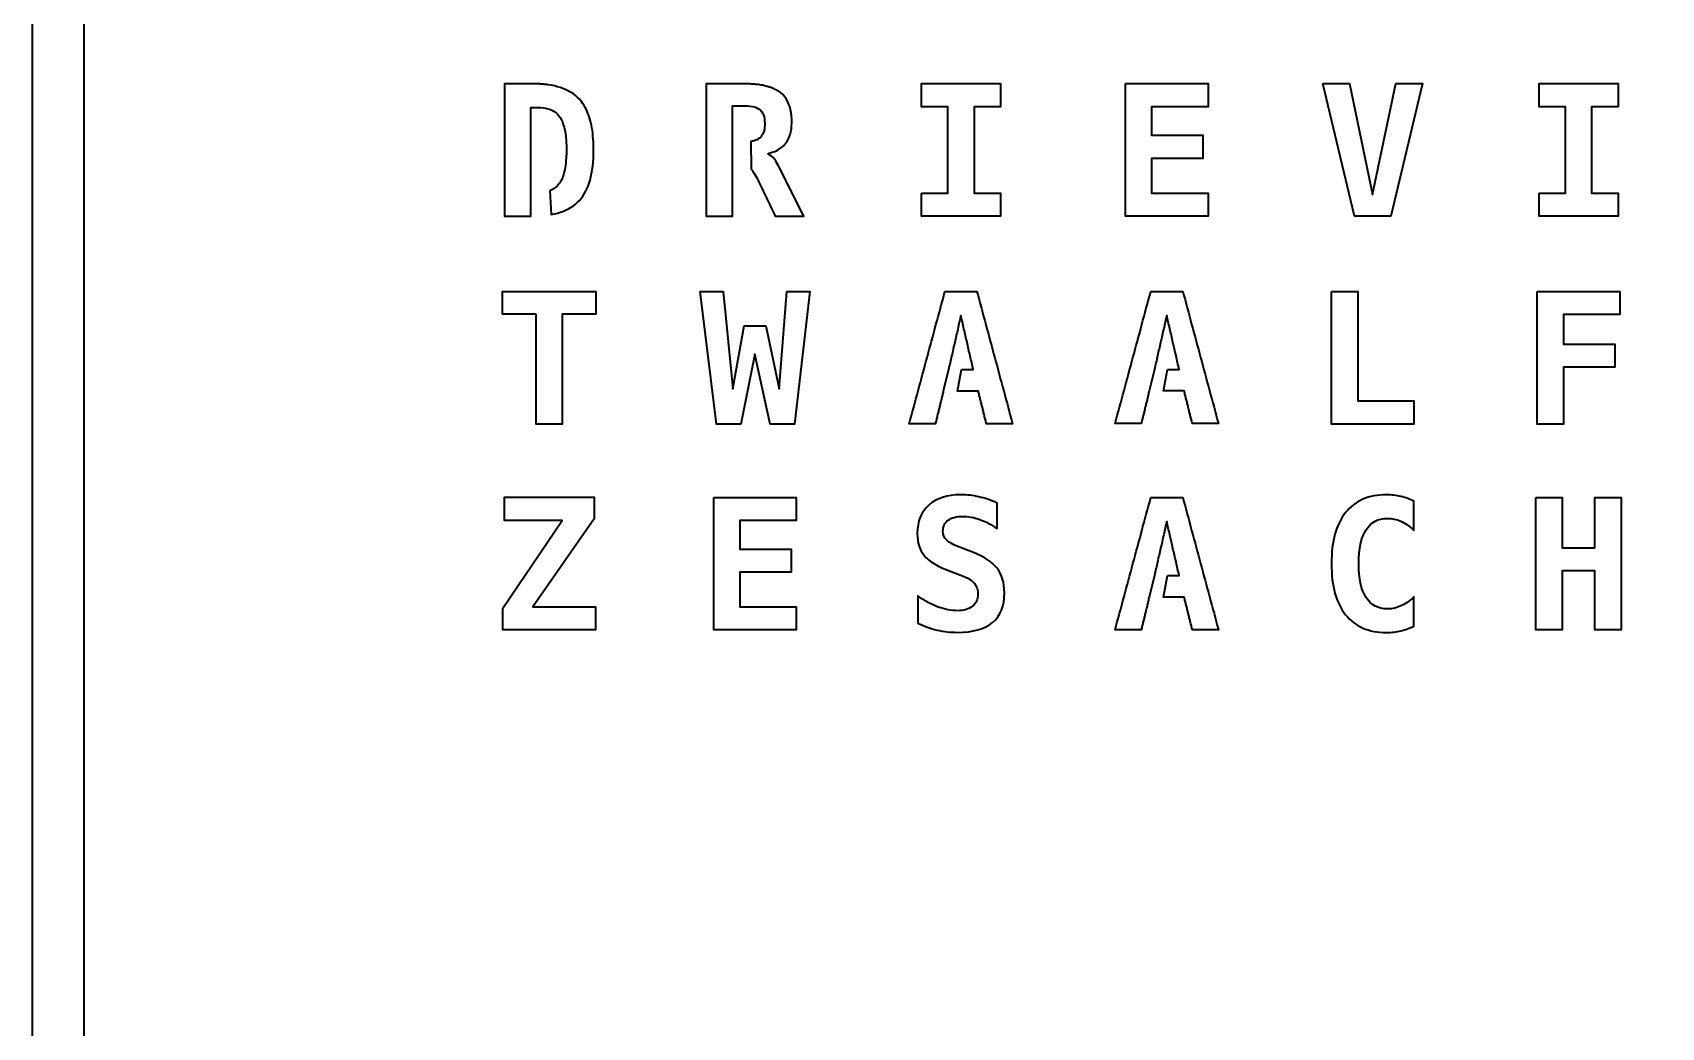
# Model space of a CAD drawing. Header units: inches. Extents: x 0 to 900, y -600 to 85.
# Drawn here: x 0 to 158, y -295 to -198.5 of the extents above; entities that cross this region are included whole.
import ezdxf

# ---------------------------------------------------------------- set-up
doc = ezdxf.new("R2010")
doc.units = ezdxf.units.IN
doc.header["$MEASUREMENT"] = 0
doc.layers.add('01_SNIJLIJNEN', color=7, linetype='Continuous')
doc.layers.add('04_WERKBLAD', color=7, linetype='Continuous')

msp = doc.modelspace()

# ---------------------------------------------------------------- linework, layer by layer
at = {"layer": '01_SNIJLIJNEN', "color": 7, "lineweight": 35, "true_color": 0xffffff}
msp.add_lwpolyline([(895, -595), (5, -595), (5, -5), (895, -5), (895, -595)], dxfattribs=at)
at = {"layer": '01_SNIJLIJNEN', "color": 5, "lineweight": 35, "true_color": 0x0000ff}
for points in [[(895, -595), (5, -595), (5, -5), (895, -5), (895, -595)], [(86.22, -214.1), (88.78, -214.1), (88.78, -205.72), (86.22, -205.72), (86.22, -203.48), (93.88, -203.48), (93.88, -205.72), (91.32, -205.72), (91.32, -214.1), (93.88, -214.1), (93.88, -216.34), (86.22, -216.34), (86.22, -214.1)], [(106.01, -203.48), (114.02, -203.48), (114.02, -205.72), (108.55, -205.72), (108.55, -208.49), (113.51, -208.49), (113.51, -210.73), (108.55, -210.73), (108.55, -214.1), (114.02, -214.1), (114.02, -216.34), (106.01, -216.34), (106.01, -203.48)], [(125.17, -203.48), (127.73, -203.48), (129.98, -214.22), (132.25, -203.48), (134.81, -203.48), (131.75, -216.34), (128.23, -216.34), (125.17, -203.48)], [(146.13, -214.1), (148.69, -214.1), (148.69, -205.72), (146.13, -205.72), (146.13, -203.48), (153.79, -203.48), (153.79, -205.72), (151.23, -205.72), (151.23, -214.1), (153.79, -214.1), (153.79, -216.34), (146.13, -216.34), (146.13, -214.1)], [(48.84, -225.85), (45.57, -225.85), (45.57, -223.63), (54.64, -223.63), (54.64, -225.85), (51.38, -225.85), (51.38, -236.49), (48.84, -236.49), (48.84, -225.85)], [(64.77, -223.63), (66.99, -223.63), (67.91, -233.07), (69.02, -226.96), (71.13, -226.96), (72.42, -233.07), (73.15, -223.63), (75.39, -223.63), (73.91, -236.49), (71.54, -236.49), (70.07, -229.73), (68.7, -236.49), (66.35, -236.49), (64.77, -223.63)], [(90.12, -231.21), (90.2, -231.21), (90.27, -231.21), (90.35, -231.21), (90.42, -231.21), (90.5, -231.21), (90.57, -231.21), (90.65, -231.21), (90.72, -231.21), (90.8, -231.21), (90.87, -231.21), (90.95, -231.21), (91.02, -231.21), (91.1, -231.21), (91.17, -231.21), (91.25, -231.21), (91.21, -231.05), (91.17, -230.88), (91.13, -230.72), (91.1, -230.56), (91.06, -230.39), (91.02, -230.23), (90.98, -230.06), (90.95, -229.9), (90.91, -229.74), (90.87, -229.57), (90.83, -229.41), (90.8, -229.24), (90.76, -229.08), (90.72, -228.92), (90.68, -228.75), (90.64, -228.59), (90.61, -228.42), (90.57, -228.26), (90.53, -228.1), (90.49, -227.93), (90.46, -227.77), (90.42, -227.6), (90.38, -227.44), (90.34, -227.28), (90.31, -227.11), (90.27, -226.95), (90.23, -226.78), (90.19, -226.62), (90.16, -226.46), (90.12, -226.29), (90.08, -226.13), (90.04, -225.96), (90.01, -226.13), (89.97, -226.29), (89.93, -226.46), (89.89, -226.62), (89.86, -226.78), (89.82, -226.95), (89.78, -227.11), (89.74, -227.28), (89.71, -227.44), (89.67, -227.6), (89.63, -227.77), (89.6, -227.93), (89.56, -228.1), (89.52, -228.26), (89.48, -228.42), (89.45, -228.59), (89.41, -228.75), (89.37, -228.92), (89.33, -229.08), (89.3, -229.24), (89.26, -229.41), (89.22, -229.57), (89.19, -229.74), (89.15, -229.9), (89.11, -230.06), (89.07, -230.23), (89.04, -230.39), (89, -230.56), (88.96, -230.72), (88.92, -230.88), (88.89, -231.05), (88.85, -231.21), (88.34, -233.3), (88.32, -233.4), (88.29, -233.5), (88.27, -233.6), (88.25, -233.7), (88.22, -233.8), (88.2, -233.89), (88.17, -233.99), (88.15, -234.09), (88.12, -234.19), (88.1, -234.29), (88.08, -234.39), (88.05, -234.49), (88.03, -234.59), (88, -234.69), (87.98, -234.79), (87.96, -234.89), (87.93, -234.98), (87.91, -235.08), (87.88, -235.18), (87.86, -235.28), (87.83, -235.38), (87.81, -235.48), (87.79, -235.58), (87.76, -235.68), (87.74, -235.78), (87.71, -235.88), (87.69, -235.98), (87.67, -236.07), (87.64, -236.17), (87.62, -236.27), (87.59, -236.37), (87.57, -236.47), (87.49, -236.47), (87.41, -236.47), (87.33, -236.47), (87.25, -236.47), (87.17, -236.47), (87.09, -236.47), (87.01, -236.47), (86.94, -236.47), (86.86, -236.47), (86.78, -236.47), (86.7, -236.47), (86.62, -236.47), (86.54, -236.47), (86.46, -236.47), (86.38, -236.47), (86.3, -236.47), (86.22, -236.47), (86.14, -236.47), (86.06, -236.47), (85.99, -236.47), (85.91, -236.47), (85.83, -236.47), (85.75, -236.47), (85.67, -236.47), (85.59, -236.47), (85.51, -236.47), (85.43, -236.47), (85.35, -236.47), (85.27, -236.47), (85.19, -236.47), (85.11, -236.47), (85.03, -236.47), (85.14, -236.07), (85.25, -235.67), (85.36, -235.27), (85.47, -234.87), (85.58, -234.47), (85.68, -234.07), (85.79, -233.66), (85.9, -233.26), (86.01, -232.86), (86.12, -232.46), (86.22, -232.06), (86.33, -231.66), (86.44, -231.26), (86.55, -230.86), (86.66, -230.46), (86.77, -230.06), (86.87, -229.66), (86.98, -229.26), (87.09, -228.85), (87.2, -228.45), (87.31, -228.05), (87.41, -227.65), (87.52, -227.25), (87.63, -226.85), (87.74, -226.45), (87.85, -226.05), (87.96, -225.65), (88.06, -225.25), (88.17, -224.85), (88.28, -224.45), (88.39, -224.04), (88.5, -223.64), (88.59, -223.64), (88.69, -223.64), (88.79, -223.64), (88.88, -223.64), (88.98, -223.64), (89.08, -223.64), (89.18, -223.64), (89.27, -223.64), (89.37, -223.64), (89.47, -223.64), (89.56, -223.64), (89.66, -223.64), (89.76, -223.64), (89.85, -223.64), (89.95, -223.64), (90.05, -223.64), (90.14, -223.64), (90.24, -223.64), (90.34, -223.64), (90.44, -223.64), (90.53, -223.64), (90.63, -223.64), (90.73, -223.64), (90.82, -223.64), (90.92, -223.64), (91.02, -223.64), (91.11, -223.64), (91.21, -223.64), (91.31, -223.64), (91.4, -223.64), (91.5, -223.64), (91.6, -223.64), (91.71, -224.04), (91.81, -224.45), (91.92, -224.85), (92.03, -225.25), (92.14, -225.65), (92.25, -226.05), (92.36, -226.45), (92.46, -226.85), (92.57, -227.25), (92.68, -227.65), (92.79, -228.05), (92.9, -228.45), (93, -228.85), (93.11, -229.26), (93.22, -229.66), (93.33, -230.06), (93.44, -230.46), (93.55, -230.86), (93.65, -231.26), (93.76, -231.66), (93.87, -232.06), (93.98, -232.46), (94.09, -232.86), (94.2, -233.26), (94.3, -233.66), (94.41, -234.07), (94.52, -234.47), (94.63, -234.87), (94.74, -235.27), (94.84, -235.67), (94.95, -236.07), (95.06, -236.47), (94.98, -236.47), (94.9, -236.47), (94.82, -236.47), (94.74, -236.47), (94.66, -236.47), (94.59, -236.47), (94.51, -236.47), (94.43, -236.47), (94.35, -236.47), (94.27, -236.47), (94.19, -236.47), (94.11, -236.47), (94.03, -236.47), (93.95, -236.47), (93.87, -236.47), (93.79, -236.47), (93.71, -236.47), (93.63, -236.47), (93.56, -236.47), (93.48, -236.47), (93.4, -236.47), (93.32, -236.47), (93.24, -236.47), (93.16, -236.47), (93.08, -236.47), (93, -236.47), (92.92, -236.47), (92.84, -236.47), (92.76, -236.47), (92.68, -236.47), (92.61, -236.47), (92.53, -236.47), (92.5, -236.37), (92.48, -236.27), (92.45, -236.17), (92.43, -236.07), (92.4, -235.98), (92.38, -235.88), (92.35, -235.78), (92.33, -235.68), (92.3, -235.58), (92.28, -235.48), (92.25, -235.38), (92.23, -235.28), (92.21, -235.18), (92.18, -235.08), (92.16, -234.98), (92.13, -234.89), (92.11, -234.79), (92.08, -234.69), (92.06, -234.59), (92.03, -234.49), (92.01, -234.39), (91.98, -234.29), (91.96, -234.19), (91.93, -234.09), (91.91, -233.99), (91.88, -233.89), (91.86, -233.8), (91.83, -233.7), (91.81, -233.6), (91.79, -233.5), (91.76, -233.4), (91.74, -233.3), (91.63, -233.3), (91.52, -233.3), (91.42, -233.3), (91.31, -233.3), (91.21, -233.3), (91.1, -233.3), (90.99, -233.3), (90.89, -233.3), (90.78, -233.3), (90.68, -233.3), (90.57, -233.3), (90.46, -233.3), (90.36, -233.3), (90.25, -233.3), (90.15, -233.3), (90.04, -233.3), (89.93, -233.3), (89.83, -233.3), (89.72, -233.3), (90.12, -231.21)], [(110.09, -231.2), (110.17, -231.2), (110.24, -231.2), (110.32, -231.2), (110.39, -231.2), (110.47, -231.2), (110.54, -231.2), (110.62, -231.2), (110.69, -231.2), (110.77, -231.2), (110.84, -231.2), (110.92, -231.2), (110.99, -231.2), (111.07, -231.2), (111.14, -231.2), (111.22, -231.2), (111.18, -231.03), (111.14, -230.87), (111.1, -230.7), (111.07, -230.54), (111.03, -230.38), (110.99, -230.21), (110.95, -230.05), (110.92, -229.88), (110.88, -229.72), (110.84, -229.56), (110.8, -229.39), (110.77, -229.23), (110.73, -229.06), (110.69, -228.9), (110.65, -228.74), (110.62, -228.57), (110.58, -228.41), (110.54, -228.24), (110.5, -228.08), (110.46, -227.92), (110.43, -227.75), (110.39, -227.59), (110.35, -227.42), (110.31, -227.26), (110.28, -227.1), (110.24, -226.93), (110.2, -226.77), (110.16, -226.6), (110.13, -226.44), (110.09, -226.28), (110.05, -226.11), (110.01, -225.95), (109.98, -226.11), (109.94, -226.28), (109.9, -226.44), (109.86, -226.6), (109.83, -226.77), (109.79, -226.93), (109.75, -227.1), (109.72, -227.26), (109.68, -227.42), (109.64, -227.59), (109.6, -227.75), (109.57, -227.92), (109.53, -228.08), (109.49, -228.24), (109.45, -228.41), (109.42, -228.57), (109.38, -228.74), (109.34, -228.9), (109.3, -229.06), (109.27, -229.23), (109.23, -229.39), (109.19, -229.56), (109.16, -229.72), (109.12, -229.88), (109.08, -230.05), (109.04, -230.21), (109.01, -230.38), (108.97, -230.54), (108.93, -230.7), (108.89, -230.87), (108.86, -231.03), (108.82, -231.2), (108.31, -233.28), (108.29, -233.38), (108.26, -233.48), (108.24, -233.58), (108.22, -233.68), (108.19, -233.78), (108.17, -233.88), (108.14, -233.98), (108.12, -234.08), (108.1, -234.18), (108.07, -234.28), (108.05, -234.37), (108.02, -234.47), (108, -234.57), (107.97, -234.67), (107.95, -234.77), (107.93, -234.87), (107.9, -234.97), (107.88, -235.07), (107.85, -235.17), (107.83, -235.27), (107.81, -235.36), (107.78, -235.46), (107.76, -235.56), (107.73, -235.66), (107.71, -235.76), (107.68, -235.86), (107.66, -235.96), (107.64, -236.06), (107.61, -236.16), (107.59, -236.26), (107.56, -236.36), (107.54, -236.45), (107.46, -236.45), (107.38, -236.45), (107.3, -236.45), (107.22, -236.45), (107.14, -236.45), (107.06, -236.45), (106.99, -236.45), (106.91, -236.45), (106.83, -236.45), (106.75, -236.45), (106.67, -236.45), (106.59, -236.45), (106.51, -236.45), (106.43, -236.45), (106.35, -236.45), (106.27, -236.45), (106.19, -236.45), (106.11, -236.45), (106.03, -236.45), (105.96, -236.45), (105.88, -236.45), (105.8, -236.45), (105.72, -236.45), (105.64, -236.45), (105.56, -236.45), (105.48, -236.45), (105.4, -236.45), (105.32, -236.45), (105.24, -236.45), (105.16, -236.45), (105.08, -236.45), (105.01, -236.45), (105.11, -236.05), (105.22, -235.65), (105.33, -235.25), (105.44, -234.85), (105.55, -234.45), (105.65, -234.05), (105.76, -233.65), (105.87, -233.25), (105.98, -232.85), (106.09, -232.45), (106.2, -232.05), (106.3, -231.64), (106.41, -231.24), (106.52, -230.84), (106.63, -230.44), (106.74, -230.04), (106.84, -229.64), (106.95, -229.24), (107.06, -228.84), (107.17, -228.44), (107.28, -228.04), (107.39, -227.64), (107.49, -227.24), (107.6, -226.83), (107.71, -226.43), (107.82, -226.03), (107.93, -225.63), (108.03, -225.23), (108.14, -224.83), (108.25, -224.43), (108.36, -224.03), (108.47, -223.63), (108.56, -223.63), (108.66, -223.63), (108.76, -223.63), (108.86, -223.63), (108.95, -223.63), (109.05, -223.63), (109.15, -223.63), (109.24, -223.63), (109.34, -223.63), (109.44, -223.63), (109.53, -223.63), (109.63, -223.63), (109.73, -223.63), (109.82, -223.63), (109.92, -223.63), (110.02, -223.63), (110.12, -223.63), (110.21, -223.63), (110.31, -223.63), (110.41, -223.63), (110.5, -223.63), (110.6, -223.63), (110.7, -223.63), (110.79, -223.63), (110.89, -223.63), (110.99, -223.63), (111.08, -223.63), (111.18, -223.63), (111.28, -223.63), (111.38, -223.63), (111.47, -223.63), (111.57, -223.63), (111.68, -224.03), (111.79, -224.43), (111.89, -224.83), (112, -225.23), (112.11, -225.63), (112.22, -226.03), (112.33, -226.43), (112.43, -226.83), (112.54, -227.24), (112.65, -227.64), (112.76, -228.04), (112.87, -228.44), (112.98, -228.84), (113.08, -229.24), (113.19, -229.64), (113.3, -230.04), (113.41, -230.44), (113.52, -230.84), (113.62, -231.24), (113.73, -231.64), (113.84, -232.05), (113.95, -232.45), (114.06, -232.85), (114.17, -233.25), (114.27, -233.65), (114.38, -234.05), (114.49, -234.45), (114.6, -234.85), (114.71, -235.25), (114.81, -235.65), (114.92, -236.05), (115.03, -236.45), (114.95, -236.45), (114.87, -236.45), (114.79, -236.45), (114.71, -236.45), (114.64, -236.45), (114.56, -236.45), (114.48, -236.45), (114.4, -236.45), (114.32, -236.45), (114.24, -236.45), (114.16, -236.45), (114.08, -236.45), (114, -236.45), (113.92, -236.45), (113.84, -236.45), (113.76, -236.45), (113.68, -236.45), (113.61, -236.45), (113.53, -236.45), (113.45, -236.45), (113.37, -236.45), (113.29, -236.45), (113.21, -236.45), (113.13, -236.45), (113.05, -236.45), (112.97, -236.45), (112.89, -236.45), (112.81, -236.45), (112.73, -236.45), (112.66, -236.45), (112.58, -236.45), (112.5, -236.45), (112.47, -236.36), (112.45, -236.26), (112.42, -236.16), (112.4, -236.06), (112.37, -235.96), (112.35, -235.86), (112.32, -235.76), (112.3, -235.66), (112.27, -235.56), (112.25, -235.46), (112.23, -235.36), (112.2, -235.27), (112.18, -235.17), (112.15, -235.07), (112.13, -234.97), (112.1, -234.87), (112.08, -234.77), (112.05, -234.67), (112.03, -234.57), (112, -234.47), (111.98, -234.37), (111.95, -234.28), (111.93, -234.18), (111.9, -234.08), (111.88, -233.98), (111.85, -233.88), (111.83, -233.78), (111.81, -233.68), (111.78, -233.58), (111.76, -233.48), (111.73, -233.38), (111.71, -233.28), (111.6, -233.28), (111.49, -233.28), (111.39, -233.28), (111.28, -233.28), (111.18, -233.28), (111.07, -233.28), (110.96, -233.28), (110.86, -233.28), (110.75, -233.28), (110.65, -233.28), (110.54, -233.28), (110.43, -233.28), (110.33, -233.28), (110.22, -233.28), (110.12, -233.28), (110.01, -233.28), (109.9, -233.28), (109.8, -233.28), (109.69, -233.28), (110.09, -231.2)], [(126, -223.63), (128.54, -223.63), (128.54, -234.25), (133.98, -234.25), (133.98, -236.49), (126, -236.49), (126, -223.63)], [(145.95, -223.63), (153.96, -223.63), (153.96, -225.87), (148.5, -225.87), (148.5, -228.73), (153.47, -228.73), (153.47, -230.97), (148.5, -230.97), (148.5, -236.49), (145.95, -236.49), (145.95, -223.63)], [(45.6, -254.35), (51.38, -245.83), (45.79, -245.83), (45.79, -243.59), (54.49, -243.59), (54.49, -245.69), (48.53, -254.21), (54.61, -254.21), (54.61, -256.45), (45.6, -256.45), (45.6, -254.35)], [(66.07, -243.6), (74.08, -243.6), (74.08, -245.84), (68.61, -245.84), (68.61, -248.61), (73.57, -248.61), (73.57, -250.85), (68.61, -250.85), (68.61, -254.22), (74.08, -254.22), (74.08, -256.46), (66.07, -256.46), (66.07, -243.6)], [(110.09, -251.18), (110.17, -251.18), (110.24, -251.18), (110.32, -251.18), (110.39, -251.18), (110.47, -251.18), (110.54, -251.18), (110.62, -251.18), (110.69, -251.18), (110.77, -251.18), (110.84, -251.18), (110.92, -251.18), (110.99, -251.18), (111.07, -251.18), (111.14, -251.18), (111.22, -251.18), (111.18, -251.02), (111.14, -250.86), (111.1, -250.69), (111.07, -250.53), (111.03, -250.36), (110.99, -250.2), (110.95, -250.04), (110.92, -249.87), (110.88, -249.71), (110.84, -249.54), (110.8, -249.38), (110.77, -249.21), (110.73, -249.05), (110.69, -248.89), (110.65, -248.72), (110.62, -248.56), (110.58, -248.39), (110.54, -248.23), (110.5, -248.07), (110.46, -247.9), (110.43, -247.74), (110.39, -247.57), (110.35, -247.41), (110.31, -247.25), (110.28, -247.08), (110.24, -246.92), (110.2, -246.75), (110.16, -246.59), (110.13, -246.43), (110.09, -246.26), (110.05, -246.1), (110.01, -245.93), (109.98, -246.1), (109.94, -246.26), (109.9, -246.43), (109.86, -246.59), (109.83, -246.75), (109.79, -246.92), (109.75, -247.08), (109.72, -247.25), (109.68, -247.41), (109.64, -247.57), (109.6, -247.74), (109.57, -247.9), (109.53, -248.07), (109.49, -248.23), (109.45, -248.39), (109.42, -248.56), (109.38, -248.72), (109.34, -248.89), (109.3, -249.05), (109.27, -249.21), (109.23, -249.38), (109.19, -249.54), (109.16, -249.71), (109.12, -249.87), (109.08, -250.04), (109.04, -250.2), (109.01, -250.36), (108.97, -250.53), (108.93, -250.69), (108.89, -250.86), (108.86, -251.02), (108.82, -251.18), (108.31, -253.27), (108.29, -253.37), (108.26, -253.47), (108.24, -253.57), (108.22, -253.67), (108.19, -253.77), (108.17, -253.87), (108.14, -253.96), (108.12, -254.06), (108.1, -254.16), (108.07, -254.26), (108.05, -254.36), (108.02, -254.46), (108, -254.56), (107.97, -254.66), (107.95, -254.76), (107.93, -254.86), (107.9, -254.96), (107.88, -255.05), (107.85, -255.15), (107.83, -255.25), (107.81, -255.35), (107.78, -255.45), (107.76, -255.55), (107.73, -255.65), (107.71, -255.75), (107.68, -255.85), (107.66, -255.95), (107.64, -256.04), (107.61, -256.14), (107.59, -256.24), (107.56, -256.34), (107.54, -256.44), (107.46, -256.44), (107.38, -256.44), (107.3, -256.44), (107.22, -256.44), (107.14, -256.44), (107.06, -256.44), (106.99, -256.44), (106.91, -256.44), (106.83, -256.44), (106.75, -256.44), (106.67, -256.44), (106.59, -256.44), (106.51, -256.44), (106.43, -256.44), (106.35, -256.44), (106.27, -256.44), (106.19, -256.44), (106.11, -256.44), (106.03, -256.44), (105.96, -256.44), (105.88, -256.44), (105.8, -256.44), (105.72, -256.44), (105.64, -256.44), (105.56, -256.44), (105.48, -256.44), (105.4, -256.44), (105.32, -256.44), (105.24, -256.44), (105.16, -256.44), (105.08, -256.44), (105.01, -256.44), (105.11, -256.04), (105.22, -255.64), (105.33, -255.24), (105.44, -254.84), (105.55, -254.44), (105.65, -254.04), (105.76, -253.64), (105.87, -253.23), (105.98, -252.83), (106.09, -252.43), (106.2, -252.03), (106.3, -251.63), (106.41, -251.23), (106.52, -250.83), (106.63, -250.43), (106.74, -250.03), (106.84, -249.63), (106.95, -249.23), (107.06, -248.83), (107.17, -248.42), (107.28, -248.02), (107.39, -247.62), (107.49, -247.22), (107.6, -246.82), (107.71, -246.42), (107.82, -246.02), (107.93, -245.62), (108.03, -245.22), (108.14, -244.82), (108.25, -244.42), (108.36, -244.02), (108.47, -243.61), (108.56, -243.61), (108.66, -243.61), (108.76, -243.61), (108.86, -243.61), (108.95, -243.61), (109.05, -243.61), (109.15, -243.61), (109.24, -243.61), (109.34, -243.61), (109.44, -243.61), (109.53, -243.61), (109.63, -243.61), (109.73, -243.61), (109.82, -243.61), (109.92, -243.61), (110.02, -243.61), (110.12, -243.61), (110.21, -243.61), (110.31, -243.61), (110.41, -243.61), (110.5, -243.61), (110.6, -243.61), (110.7, -243.61), (110.79, -243.61), (110.89, -243.61), (110.99, -243.61), (111.08, -243.61), (111.18, -243.61), (111.28, -243.61), (111.38, -243.61), (111.47, -243.61), (111.57, -243.61), (111.68, -244.02), (111.79, -244.42), (111.89, -244.82), (112, -245.22), (112.11, -245.62), (112.22, -246.02), (112.33, -246.42), (112.43, -246.82), (112.54, -247.22), (112.65, -247.62), (112.76, -248.02), (112.87, -248.42), (112.98, -248.83), (113.08, -249.23), (113.19, -249.63), (113.3, -250.03), (113.41, -250.43), (113.52, -250.83), (113.62, -251.23), (113.73, -251.63), (113.84, -252.03), (113.95, -252.43), (114.06, -252.83), (114.17, -253.23), (114.27, -253.64), (114.38, -254.04), (114.49, -254.44), (114.6, -254.84), (114.71, -255.24), (114.81, -255.64), (114.92, -256.04), (115.03, -256.44), (114.95, -256.44), (114.87, -256.44), (114.79, -256.44), (114.71, -256.44), (114.64, -256.44), (114.56, -256.44), (114.48, -256.44), (114.4, -256.44), (114.32, -256.44), (114.24, -256.44), (114.16, -256.44), (114.08, -256.44), (114, -256.44), (113.92, -256.44), (113.84, -256.44), (113.76, -256.44), (113.68, -256.44), (113.61, -256.44), (113.53, -256.44), (113.45, -256.44), (113.37, -256.44), (113.29, -256.44), (113.21, -256.44), (113.13, -256.44), (113.05, -256.44), (112.97, -256.44), (112.89, -256.44), (112.81, -256.44), (112.73, -256.44), (112.66, -256.44), (112.58, -256.44), (112.5, -256.44), (112.47, -256.34), (112.45, -256.24), (112.42, -256.14), (112.4, -256.04), (112.37, -255.95), (112.35, -255.85), (112.32, -255.75), (112.3, -255.65), (112.27, -255.55), (112.25, -255.45), (112.23, -255.35), (112.2, -255.25), (112.18, -255.15), (112.15, -255.05), (112.13, -254.96), (112.1, -254.86), (112.08, -254.76), (112.05, -254.66), (112.03, -254.56), (112, -254.46), (111.98, -254.36), (111.95, -254.26), (111.93, -254.16), (111.9, -254.06), (111.88, -253.96), (111.85, -253.87), (111.83, -253.77), (111.81, -253.67), (111.78, -253.57), (111.76, -253.47), (111.73, -253.37), (111.71, -253.27), (111.6, -253.27), (111.49, -253.27), (111.39, -253.27), (111.28, -253.27), (111.18, -253.27), (111.07, -253.27), (110.96, -253.27), (110.86, -253.27), (110.75, -253.27), (110.65, -253.27), (110.54, -253.27), (110.43, -253.27), (110.33, -253.27), (110.22, -253.27), (110.12, -253.27), (110.01, -253.27), (109.9, -253.27), (109.8, -253.27), (109.69, -253.27), (110.09, -251.18)], [(145.83, -243.6), (148.37, -243.6), (148.37, -248.5), (151.55, -248.5), (151.55, -243.6), (154.09, -243.6), (154.09, -256.46), (151.55, -256.46), (151.55, -250.74), (148.37, -250.74), (148.37, -256.46), (145.83, -256.46), (145.83, -243.6)]]:
    msp.add_lwpolyline(points, dxfattribs=at)
for points, knots in [([(50.16, -213.86), (50.16, -213.86), (50.3, -213.8), (50.3, -213.8), (50.3, -213.8), (50.43, -213.74), (50.43, -213.74), (50.43, -213.74), (50.55, -213.67), (50.55, -213.67), (50.55, -213.67), (50.66, -213.59), (50.66, -213.59), (50.66, -213.59), (50.77, -213.51), (50.77, -213.51), (50.77, -213.51), (50.88, -213.41), (50.88, -213.41), (50.88, -213.41), (50.97, -213.31), (50.97, -213.31), (50.97, -213.31), (51.06, -213.21), (51.06, -213.21), (51.06, -213.21), (51.15, -213.09), (51.15, -213.09), (51.15, -213.09), (51.22, -212.97), (51.22, -212.97), (51.22, -212.97), (51.3, -212.84), (51.3, -212.84), (51.3, -212.84), (51.36, -212.69), (51.36, -212.69), (51.36, -212.69), (51.42, -212.54), (51.42, -212.54), (51.42, -212.54), (51.48, -212.38), (51.48, -212.38), (51.48, -212.38), (51.53, -212.2), (51.53, -212.2), (51.53, -212.2), (51.58, -212.02), (51.58, -212.02), (51.58, -212.02), (51.62, -211.82), (51.62, -211.82), (51.62, -211.82), (51.66, -211.62), (51.66, -211.62), (51.66, -211.62), (51.69, -211.4), (51.69, -211.4), (51.69, -211.4), (51.72, -211.18), (51.72, -211.18), (51.72, -211.18), (51.74, -210.94), (51.74, -210.94), (51.74, -210.94), (51.76, -210.7), (51.76, -210.7), (51.76, -210.7), (51.77, -210.44), (51.77, -210.44), (51.77, -210.4), (51.78, -210.35), (51.78, -210.31), (51.78, -210.31), (51.78, -210.04), (51.78, -210.04), (51.78, -210.04), (51.78, -209.76), (51.78, -209.76), (51.78, -209.76), (51.78, -209.49), (51.78, -209.49), (51.78, -209.49), (51.77, -209.23), (51.77, -209.23), (51.77, -209.23), (51.75, -208.98), (51.75, -208.98), (51.75, -208.98), (51.72, -208.63), (51.72, -208.63), (51.72, -208.63), (51.68, -208.3), (51.68, -208.3), (51.68, -208.3), (51.62, -207.99), (51.62, -207.99), (51.62, -207.99), (51.56, -207.7), (51.56, -207.7), (51.56, -207.7), (51.48, -207.44), (51.48, -207.44), (51.48, -207.44), (51.39, -207.19), (51.39, -207.19), (51.39, -207.19), (51.3, -206.98), (51.3, -206.98), (51.3, -206.98), (51.19, -206.78), (51.19, -206.78), (51.19, -206.78), (51.06, -206.61), (51.06, -206.61), (51.06, -206.61), (50.93, -206.45), (50.93, -206.45), (50.93, -206.45), (50.78, -206.31), (50.78, -206.31), (50.78, -206.31), (50.61, -206.19), (50.61, -206.19), (50.61, -206.19), (50.43, -206.08), (50.43, -206.08), (50.43, -206.08), (50.23, -205.99), (50.23, -205.99), (50.23, -205.99), (50.02, -205.91), (50.02, -205.91), (50.02, -205.91), (49.79, -205.86), (49.79, -205.86), (49.79, -205.86), (49.55, -205.82), (49.55, -205.82), (49.55, -205.82), (49.29, -205.79), (49.29, -205.79), (49.29, -205.79), (49.02, -205.78), (49.02, -205.78), (49.02, -205.78), (48.33, -205.78), (48.33, -205.78), (48.33, -205.78), (48.33, -206.04), (48.33, -206.04), (48.33, -206.04), (48.33, -206.3), (48.33, -206.3), (48.33, -206.3), (48.33, -206.56), (48.33, -206.56), (48.33, -206.56), (48.33, -206.81), (48.33, -206.81), (48.33, -206.81), (48.33, -207.07), (48.33, -207.07), (48.33, -207.07), (48.33, -207.33), (48.33, -207.33), (48.33, -207.33), (48.33, -207.59), (48.33, -207.59), (48.33, -207.59), (48.33, -207.85), (48.33, -207.85), (48.33, -207.85), (48.33, -208.1), (48.33, -208.1), (48.33, -208.1), (48.33, -208.36), (48.33, -208.36), (48.33, -208.36), (48.33, -208.62), (48.33, -208.62), (48.33, -208.62), (48.33, -208.88), (48.33, -208.88), (48.33, -208.88), (48.33, -209.14), (48.33, -209.14), (48.33, -209.14), (48.33, -209.39), (48.33, -209.39), (48.33, -209.39), (48.33, -209.65), (48.33, -209.65), (48.33, -209.65), (48.33, -209.91), (48.33, -209.91), (48.33, -209.91), (48.33, -210.17), (48.33, -210.17), (48.33, -210.17), (48.33, -210.43), (48.33, -210.43), (48.33, -210.43), (48.33, -210.68), (48.33, -210.68), (48.33, -210.68), (48.33, -210.94), (48.33, -210.94), (48.33, -210.94), (48.33, -211.2), (48.33, -211.2), (48.33, -211.2), (48.33, -211.46), (48.33, -211.46), (48.33, -211.46), (48.33, -211.72), (48.33, -211.72), (48.33, -211.72), (48.33, -211.97), (48.33, -211.97), (48.33, -211.97), (48.33, -212.23), (48.33, -212.23), (48.33, -212.23), (48.33, -212.49), (48.33, -212.49), (48.33, -212.49), (48.33, -212.75), (48.33, -212.75), (48.33, -212.75), (48.33, -213.01), (48.33, -213.01), (48.33, -213.01), (48.33, -213.26), (48.33, -213.26), (48.33, -213.26), (48.33, -213.52), (48.33, -213.52), (48.33, -213.52), (48.33, -213.78), (48.33, -213.78), (48.33, -213.78), (48.33, -214.04), (48.33, -214.04), (48.33, -214.04), (48.33, -216.33), (48.33, -216.33), (48.33, -216.33), (45.79, -216.32), (45.79, -216.32), (45.79, -216.32), (45.79, -203.5), (45.79, -203.5), (45.79, -203.5), (48.51, -203.5), (48.51, -203.5), (48.57, -203.5), (48.64, -203.5), (48.7, -203.5), (48.77, -203.5), (48.83, -203.5), (48.9, -203.5), (48.96, -203.5), (49.02, -203.51), (49.08, -203.51), (49.15, -203.51), (49.21, -203.52), (49.27, -203.52), (49.33, -203.52), (49.39, -203.53), (49.45, -203.53), (49.51, -203.54), (49.57, -203.54), (49.63, -203.55), (49.69, -203.56), (49.75, -203.56), (49.8, -203.57), (49.86, -203.58), (49.92, -203.58), (49.97, -203.59), (49.97, -203.59), (50.31, -203.64), (50.31, -203.64), (50.31, -203.64), (50.62, -203.71), (50.62, -203.71), (50.62, -203.71), (50.93, -203.78), (50.93, -203.78), (50.93, -203.78), (51.22, -203.87), (51.22, -203.87), (51.22, -203.87), (51.49, -203.97), (51.49, -203.97), (51.49, -203.97), (51.76, -204.08), (51.76, -204.08), (51.76, -204.08), (52, -204.2), (52, -204.2), (52, -204.2), (52.24, -204.34), (52.24, -204.34), (52.24, -204.34), (52.46, -204.48), (52.46, -204.48), (52.46, -204.48), (52.66, -204.64), (52.66, -204.64), (52.66, -204.64), (52.86, -204.81), (52.86, -204.81), (52.86, -204.81), (53.04, -204.99), (53.04, -204.99), (53.04, -204.99), (53.16, -205.13), (53.16, -205.13), (53.16, -205.13), (53.28, -205.29), (53.28, -205.29), (53.28, -205.29), (53.39, -205.45), (53.39, -205.45), (53.39, -205.45), (53.5, -205.61), (53.5, -205.61), (53.5, -205.61), (53.6, -205.79), (53.6, -205.79), (53.6, -205.79), (53.7, -205.97), (53.7, -205.97), (53.7, -205.97), (53.79, -206.17), (53.79, -206.17), (53.79, -206.17), (53.87, -206.37), (53.87, -206.37), (53.87, -206.37), (53.95, -206.58), (53.95, -206.58), (53.95, -206.58), (54.02, -206.8), (54.02, -206.8), (54.02, -206.8), (54.09, -207.02), (54.09, -207.02), (54.09, -207.02), (54.15, -207.26), (54.15, -207.26), (54.15, -207.26), (54.2, -207.5), (54.2, -207.5), (54.2, -207.5), (54.25, -207.76), (54.25, -207.76), (54.25, -207.76), (54.3, -208.02), (54.3, -208.02), (54.3, -208.02), (54.33, -208.29), (54.33, -208.29), (54.33, -208.29), (54.36, -208.58), (54.36, -208.58), (54.36, -208.58), (54.38, -208.87), (54.38, -208.87), (54.38, -208.87), (54.4, -209.17), (54.4, -209.17), (54.4, -209.17), (54.41, -209.48), (54.41, -209.48), (54.41, -209.48), (54.42, -209.69), (54.42, -209.69), (54.42, -209.69), (54.42, -209.91), (54.42, -209.91), (54.42, -209.91), (54.41, -210.32), (54.41, -210.32), (54.41, -210.32), (54.4, -210.73), (54.4, -210.73), (54.4, -210.73), (54.37, -211.11), (54.37, -211.11), (54.37, -211.11), (54.33, -211.49), (54.33, -211.49), (54.33, -211.49), (54.28, -211.84), (54.28, -211.84), (54.28, -211.84), (54.22, -212.19), (54.22, -212.19), (54.22, -212.19), (54.15, -212.52), (54.15, -212.52), (54.15, -212.52), (54.07, -212.83), (54.07, -212.83), (54.07, -212.83), (53.98, -213.13), (53.98, -213.13), (53.98, -213.13), (53.88, -213.41), (53.88, -213.41), (53.88, -213.41), (53.77, -213.68), (53.77, -213.68), (53.77, -213.68), (53.64, -213.94), (53.64, -213.94), (53.64, -213.94), (53.51, -214.18), (53.51, -214.18), (53.51, -214.18), (53.36, -214.4), (53.36, -214.4), (53.36, -214.4), (53.2, -214.62), (53.2, -214.62), (53.2, -214.62), (53.04, -214.81), (53.04, -214.81), (53.04, -214.81), (52.86, -214.99), (52.86, -214.99), (52.86, -214.99), (52.66, -215.17), (52.66, -215.17), (52.66, -215.17), (52.46, -215.33), (52.46, -215.33), (52.46, -215.33), (52.23, -215.47), (52.23, -215.47), (52.23, -215.47), (52, -215.61), (52, -215.61), (52, -215.61), (51.75, -215.73), (51.75, -215.73), (51.75, -215.73), (51.49, -215.85), (51.49, -215.85), (51.49, -215.85), (51.21, -215.95), (51.21, -215.95), (51.21, -215.95), (50.92, -216.03), (50.92, -216.03), (50.92, -216.03), (50.62, -216.11), (50.62, -216.11), (50.62, -216.11), (50.3, -216.18), (50.3, -216.18), (50.3, -216.18), (50.16, -213.86), (50.16, -213.86)], [0, 0, 0, 0, 1, 1, 1, 2, 2, 2, 3, 3, 3, 4, 4, 4, 5, 5, 5, 6, 6, 6, 7, 7, 7, 8, 8, 8, 9, 9, 9, 10, 10, 10, 11, 11, 11, 12, 12, 12, 13, 13, 13, 14, 14, 14, 15, 15, 15, 16, 16, 16, 17, 17, 17, 18, 18, 18, 19, 19, 19, 20, 20, 20, 21, 21, 21, 22, 22, 22, 23, 23, 23, 24, 24, 24, 25, 25, 25, 26, 26, 26, 27, 27, 27, 28, 28, 28, 29, 29, 29, 30, 30, 30, 31, 31, 31, 32, 32, 32, 33, 33, 33, 34, 34, 34, 35, 35, 35, 36, 36, 36, 37, 37, 37, 38, 38, 38, 39, 39, 39, 40, 40, 40, 41, 41, 41, 42, 42, 42, 43, 43, 43, 44, 44, 44, 45, 45, 45, 46, 46, 46, 47, 47, 47, 48, 48, 48, 49, 49, 49, 50, 50, 50, 51, 51, 51, 52, 52, 52, 53, 53, 53, 54, 54, 54, 55, 55, 55, 56, 56, 56, 57, 57, 57, 58, 58, 58, 59, 59, 59, 60, 60, 60, 61, 61, 61, 62, 62, 62, 63, 63, 63, 64, 64, 64, 65, 65, 65, 66, 66, 66, 67, 67, 67, 68, 68, 68, 69, 69, 69, 70, 70, 70, 71, 71, 71, 72, 72, 72, 73, 73, 73, 74, 74, 74, 75, 75, 75, 76, 76, 76, 77, 77, 77, 78, 78, 78, 79, 79, 79, 80, 80, 80, 81, 81, 81, 82, 82, 82, 83, 83, 83, 84, 84, 84, 85, 85, 85, 86, 86, 86, 87, 87, 87, 88, 88, 88, 89, 89, 89, 90, 90, 90, 91, 91, 91, 92, 92, 92, 93, 93, 93, 94, 94, 94, 95, 95, 95, 96, 96, 96, 97, 97, 97, 98, 98, 98, 99, 99, 99, 100, 100, 100, 101, 101, 101, 102, 102, 102, 103, 103, 103, 104, 104, 104, 105, 105, 105, 106, 106, 106, 107, 107, 107, 108, 108, 108, 109, 109, 109, 110, 110, 110, 111, 111, 111, 112, 112, 112, 113, 113, 113, 114, 114, 114, 115, 115, 115, 116, 116, 116, 117, 117, 117, 118, 118, 118, 119, 119, 119, 120, 120, 120, 121, 121, 121, 122, 122, 122, 123, 123, 123, 124, 124, 124, 125, 125, 125, 126, 126, 126, 127, 127, 127, 128, 128, 128, 129, 129, 129, 130, 130, 130, 131, 131, 131, 132, 132, 132, 133, 133, 133, 134, 134, 134, 135, 135, 135, 136, 136, 136, 137, 137, 137, 138, 138, 138, 139, 139, 139, 140, 140, 140, 141, 141, 141, 142, 142, 142, 143, 143, 143, 144, 144, 144, 145, 145, 145, 146, 146, 146, 147, 147, 147, 148, 148, 148, 149, 149, 149, 150, 150, 150, 151, 151, 151, 152, 152, 152, 153, 153, 153, 154, 154, 154, 155, 155, 155, 155]), ([(71.33, -210.32), (71.33, -210.32), (71.51, -210.41), (71.51, -210.41), (71.51, -210.41), (71.67, -210.51), (71.67, -210.51), (71.67, -210.51), (71.8, -210.62), (71.8, -210.62), (71.8, -210.62), (71.94, -210.78), (71.94, -210.78), (71.94, -210.78), (72.08, -210.98), (72.08, -210.98), (72.08, -210.98), (72.16, -211.12), (72.16, -211.12), (72.16, -211.12), (72.26, -211.28), (72.26, -211.28), (72.26, -211.28), (72.35, -211.46), (72.35, -211.46), (72.35, -211.46), (72.46, -211.66), (72.46, -211.66), (72.46, -211.66), (72.63, -212), (72.63, -212), (72.63, -212), (72.77, -212.29), (72.77, -212.29), (72.77, -212.29), (72.92, -212.58), (72.92, -212.58), (72.92, -212.58), (73.06, -212.86), (73.06, -212.86), (73.06, -212.86), (73.21, -213.15), (73.21, -213.15), (73.21, -213.15), (73.35, -213.44), (73.35, -213.44), (73.35, -213.44), (73.5, -213.73), (73.5, -213.73), (73.5, -213.73), (73.64, -214.02), (73.64, -214.02), (73.64, -214.02), (73.79, -214.31), (73.79, -214.31), (73.79, -214.31), (73.93, -214.59), (73.93, -214.59), (73.93, -214.59), (74.08, -214.88), (74.08, -214.88), (74.08, -214.88), (74.22, -215.17), (74.22, -215.17), (74.22, -215.17), (74.37, -215.46), (74.37, -215.46), (74.37, -215.46), (74.51, -215.75), (74.51, -215.75), (74.51, -215.75), (74.66, -216.04), (74.66, -216.04), (74.66, -216.04), (74.8, -216.32), (74.8, -216.32), (74.8, -216.32), (72.02, -216.32), (72.02, -216.32), (72.02, -216.32), (71.92, -216.12), (71.92, -216.12), (71.92, -216.12), (71.83, -215.92), (71.83, -215.92), (71.83, -215.92), (71.73, -215.72), (71.73, -215.72), (71.73, -215.72), (71.63, -215.52), (71.63, -215.52), (71.63, -215.52), (71.54, -215.31), (71.54, -215.31), (71.54, -215.31), (71.44, -215.11), (71.44, -215.11), (71.44, -215.11), (71.34, -214.91), (71.34, -214.91), (71.34, -214.91), (71.25, -214.71), (71.25, -214.71), (71.25, -214.71), (71.15, -214.5), (71.15, -214.5), (71.15, -214.5), (71.05, -214.3), (71.05, -214.3), (71.05, -214.3), (70.96, -214.1), (70.96, -214.1), (70.96, -214.1), (70.86, -213.9), (70.86, -213.9), (70.86, -213.9), (70.76, -213.69), (70.76, -213.69), (70.76, -213.69), (70.67, -213.49), (70.67, -213.49), (70.67, -213.49), (70.57, -213.29), (70.57, -213.29), (70.57, -213.29), (70.47, -213.09), (70.47, -213.09), (70.47, -213.09), (70.4, -212.93), (70.4, -212.93), (70.4, -212.93), (70.32, -212.76), (70.32, -212.76), (70.32, -212.76), (70.25, -212.62), (70.25, -212.62), (70.25, -212.62), (70.16, -212.44), (70.16, -212.44), (70.16, -212.44), (70.06, -212.28), (70.06, -212.28), (70.06, -212.28), (69.97, -212.13), (69.97, -212.13), (69.97, -212.13), (69.88, -212), (69.88, -212), (69.88, -212), (69.79, -211.87), (69.79, -211.87), (69.79, -211.87), (69.69, -211.76), (69.69, -211.76), (69.69, -211.76), (69.68, -209.09), (69.68, -209.09), (69.68, -209.09), (69.88, -209.05), (69.88, -209.05), (69.88, -209.05), (70.07, -209), (70.07, -209), (70.07, -209), (70.24, -208.93), (70.24, -208.93), (70.24, -208.93), (70.39, -208.85), (70.39, -208.85), (70.39, -208.85), (70.52, -208.76), (70.52, -208.76), (70.52, -208.76), (70.63, -208.66), (70.63, -208.66), (70.63, -208.66), (70.72, -208.55), (70.72, -208.55), (70.72, -208.55), (70.8, -208.43), (70.8, -208.43), (70.8, -208.43), (70.87, -208.28), (70.87, -208.28), (70.87, -208.28), (70.93, -208.12), (70.93, -208.12), (70.93, -208.12), (70.98, -207.94), (70.98, -207.94), (70.98, -207.94), (71.01, -207.73), (71.01, -207.73), (71.01, -207.73), (71.02, -207.53), (71.02, -207.53), (71.02, -207.53), (71.02, -207.31), (71.02, -207.31), (71.02, -207.31), (71.01, -207.09), (71.01, -207.09), (71.01, -207.09), (70.99, -206.88), (70.99, -206.88), (70.99, -206.88), (70.95, -206.7), (70.95, -206.7), (70.95, -206.7), (70.9, -206.52), (70.9, -206.52), (70.9, -206.52), (70.83, -206.37), (70.83, -206.37), (70.83, -206.37), (70.75, -206.23), (70.75, -206.23), (70.75, -206.23), (70.7, -206.17), (70.7, -206.17), (70.7, -206.17), (70.6, -206.06), (70.6, -206.06), (70.6, -206.06), (70.48, -205.96), (70.48, -205.96), (70.48, -205.96), (70.35, -205.88), (70.35, -205.88), (70.35, -205.88), (70.19, -205.8), (70.19, -205.8), (70.19, -205.8), (70.02, -205.74), (70.02, -205.74), (70.02, -205.74), (69.83, -205.7), (69.83, -205.7), (69.83, -205.7), (69.62, -205.66), (69.62, -205.66), (69.62, -205.66), (69.39, -205.64), (69.39, -205.64), (69.39, -205.64), (69.14, -205.63), (69.14, -205.63), (69.14, -205.63), (68.97, -205.63), (68.97, -205.63), (68.97, -205.63), (68.89, -205.63), (68.89, -205.63), (68.89, -205.63), (67.89, -205.63), (67.89, -205.63), (67.89, -205.63), (67.89, -209.13), (67.89, -209.13), (67.89, -209.13), (67.89, -210.19), (67.89, -210.19), (67.89, -210.19), (67.89, -211.26), (67.89, -211.26), (67.89, -211.26), (67.89, -216.32), (67.89, -216.32), (67.89, -216.32), (65.35, -216.32), (65.35, -216.32), (65.35, -216.32), (65.35, -203.5), (65.35, -203.5), (65.35, -203.5), (68.33, -203.5), (68.33, -203.5), (68.33, -203.5), (68.55, -203.5), (68.55, -203.5), (68.55, -203.5), (68.78, -203.5), (68.78, -203.5), (68.78, -203.5), (69.01, -203.5), (69.01, -203.5), (69.11, -203.5), (69.22, -203.5), (69.32, -203.5), (69.42, -203.5), (69.51, -203.51), (69.61, -203.51), (69.7, -203.52), (69.8, -203.52), (69.89, -203.53), (69.98, -203.54), (70.07, -203.54), (70.16, -203.55), (70.25, -203.56), (70.34, -203.57), (70.42, -203.58), (70.51, -203.6), (70.59, -203.61), (70.67, -203.62), (70.75, -203.64), (70.83, -203.65), (70.91, -203.67), (70.99, -203.68), (71.06, -203.7), (71.14, -203.72), (71.21, -203.74), (71.28, -203.75), (71.35, -203.78), (71.43, -203.8), (71.49, -203.82), (71.56, -203.84), (71.63, -203.86), (71.69, -203.89), (71.76, -203.91), (71.82, -203.94), (71.88, -203.96), (71.94, -203.99), (72, -204.02), (72.06, -204.05), (72.11, -204.08), (72.17, -204.11), (72.22, -204.14), (72.28, -204.17), (72.33, -204.2), (72.38, -204.23), (72.43, -204.27), (72.48, -204.3), (72.52, -204.34), (72.57, -204.37), (72.57, -204.37), (72.76, -204.55), (72.76, -204.55), (72.76, -204.55), (72.94, -204.74), (72.94, -204.74), (72.94, -204.74), (73.09, -204.96), (73.09, -204.96), (73.09, -204.96), (73.23, -205.19), (73.23, -205.19), (73.23, -205.19), (73.34, -205.44), (73.34, -205.44), (73.34, -205.44), (73.44, -205.71), (73.44, -205.71), (73.44, -205.71), (73.52, -206), (73.52, -206), (73.52, -206), (73.58, -206.3), (73.58, -206.3), (73.58, -206.3), (73.62, -206.62), (73.62, -206.62), (73.62, -206.62), (73.64, -206.95), (73.64, -206.95), (73.64, -206.95), (73.64, -207.27), (73.64, -207.27), (73.64, -207.27), (73.63, -207.61), (73.63, -207.61), (73.63, -207.61), (73.6, -207.85), (73.6, -207.85), (73.6, -207.85), (73.55, -208.15), (73.55, -208.15), (73.55, -208.15), (73.48, -208.42), (73.48, -208.42), (73.48, -208.42), (73.39, -208.67), (73.39, -208.67), (73.39, -208.67), (73.28, -208.91), (73.28, -208.91), (73.28, -208.91), (73.15, -209.13), (73.15, -209.13), (73.15, -209.13), (73, -209.33), (73, -209.33), (73, -209.33), (72.83, -209.51), (72.83, -209.51), (72.83, -209.51), (72.65, -209.67), (72.65, -209.67), (72.65, -209.67), (72.45, -209.82), (72.45, -209.82), (72.45, -209.82), (72.24, -209.95), (72.24, -209.95), (72.24, -209.95), (72, -210.05), (72, -210.05), (72, -210.05), (71.74, -210.14), (71.74, -210.14), (71.74, -210.14), (71.45, -210.22), (71.45, -210.22), (71.45, -210.22), (71.33, -210.32), (71.33, -210.32)], [0, 0, 0, 0, 1, 1, 1, 2, 2, 2, 3, 3, 3, 4, 4, 4, 5, 5, 5, 6, 6, 6, 7, 7, 7, 8, 8, 8, 9, 9, 9, 10, 10, 10, 11, 11, 11, 12, 12, 12, 13, 13, 13, 14, 14, 14, 15, 15, 15, 16, 16, 16, 17, 17, 17, 18, 18, 18, 19, 19, 19, 20, 20, 20, 21, 21, 21, 22, 22, 22, 23, 23, 23, 24, 24, 24, 25, 25, 25, 26, 26, 26, 27, 27, 27, 28, 28, 28, 29, 29, 29, 30, 30, 30, 31, 31, 31, 32, 32, 32, 33, 33, 33, 34, 34, 34, 35, 35, 35, 36, 36, 36, 37, 37, 37, 38, 38, 38, 39, 39, 39, 40, 40, 40, 41, 41, 41, 42, 42, 42, 43, 43, 43, 44, 44, 44, 45, 45, 45, 46, 46, 46, 47, 47, 47, 48, 48, 48, 49, 49, 49, 50, 50, 50, 51, 51, 51, 52, 52, 52, 53, 53, 53, 54, 54, 54, 55, 55, 55, 56, 56, 56, 57, 57, 57, 58, 58, 58, 59, 59, 59, 60, 60, 60, 61, 61, 61, 62, 62, 62, 63, 63, 63, 64, 64, 64, 65, 65, 65, 66, 66, 66, 67, 67, 67, 68, 68, 68, 69, 69, 69, 70, 70, 70, 71, 71, 71, 72, 72, 72, 73, 73, 73, 74, 74, 74, 75, 75, 75, 76, 76, 76, 77, 77, 77, 78, 78, 78, 79, 79, 79, 80, 80, 80, 81, 81, 81, 82, 82, 82, 83, 83, 83, 84, 84, 84, 85, 85, 85, 86, 86, 86, 87, 87, 87, 88, 88, 88, 89, 89, 89, 90, 90, 90, 91, 91, 91, 92, 92, 92, 93, 93, 93, 94, 94, 94, 95, 95, 95, 96, 96, 96, 97, 97, 97, 98, 98, 98, 99, 99, 99, 100, 100, 100, 101, 101, 101, 102, 102, 102, 103, 103, 103, 104, 104, 104, 105, 105, 105, 106, 106, 106, 107, 107, 107, 108, 108, 108, 109, 109, 109, 110, 110, 110, 111, 111, 111, 112, 112, 112, 113, 113, 113, 114, 114, 114, 115, 115, 115, 116, 116, 116, 117, 117, 117, 118, 118, 118, 119, 119, 119, 120, 120, 120, 121, 121, 121, 122, 122, 122, 123, 123, 123, 124, 124, 124, 125, 125, 125, 126, 126, 126, 127, 127, 127, 128, 128, 128, 129, 129, 129, 130, 130, 130, 131, 131, 131, 132, 132, 132, 133, 133, 133, 134, 134, 134, 135, 135, 135, 136, 136, 136, 137, 137, 137, 138, 138, 138, 138]), ([(89.72, -256.69), (89.38, -256.69), (89.04, -256.67), (88.72, -256.64), (88.39, -256.6), (88.06, -256.55), (87.74, -256.47), (87.08, -256.31), (86.46, -256.08), (85.87, -255.79), (85.87, -255.79), (85.87, -253.16), (85.87, -253.16), (86.23, -253.41), (86.57, -253.62), (86.88, -253.8), (87.2, -253.97), (87.52, -254.11), (87.85, -254.24), (88.48, -254.47), (89.1, -254.59), (89.71, -254.59), (90.03, -254.59), (90.32, -254.55), (90.56, -254.48), (90.8, -254.41), (91.01, -254.3), (91.18, -254.16), (91.52, -253.88), (91.7, -253.48), (91.7, -252.97), (91.7, -252.58), (91.58, -252.24), (91.35, -251.95), (91.23, -251.8), (91.09, -251.67), (90.92, -251.56), (90.75, -251.45), (90.56, -251.35), (90.35, -251.27), (90.35, -251.27), (89.1, -250.8), (89.1, -250.8), (88.44, -250.55), (87.9, -250.29), (87.48, -250.04), (87.05, -249.78), (86.73, -249.52), (86.5, -249.26), (86.05, -248.73), (85.82, -248.01), (85.82, -247.1), (85.82, -245.92), (86.2, -245.01), (86.94, -244.35), (87.69, -243.68), (88.72, -243.35), (90.01, -243.35), (90.32, -243.35), (90.63, -243.37), (90.93, -243.4), (91.23, -243.43), (91.52, -243.48), (91.79, -243.55), (92.06, -243.61), (92.35, -243.69), (92.65, -243.79), (92.95, -243.89), (93.25, -244.01), (93.55, -244.15), (93.55, -244.15), (93.55, -246.63), (93.55, -246.63), (93.01, -246.25), (92.45, -245.95), (91.89, -245.75), (91.32, -245.55), (90.76, -245.45), (90.21, -245.45), (89.59, -245.45), (89.12, -245.57), (88.8, -245.82), (88.48, -246.07), (88.31, -246.42), (88.31, -246.87), (88.31, -247.23), (88.43, -247.53), (88.67, -247.76), (88.79, -247.87), (88.96, -247.99), (89.19, -248.11), (89.41, -248.23), (89.74, -248.37), (90.16, -248.53), (90.16, -248.53), (91.26, -248.95), (91.26, -248.95), (92.3, -249.34), (93.06, -249.84), (93.54, -250.45), (94.03, -251.07), (94.27, -251.88), (94.27, -252.87), (94.27, -254.13), (93.89, -255.09), (93.12, -255.73), (92.34, -256.37), (91.21, -256.69), (89.72, -256.69)], [0, 0, 0, 0, 1, 1, 1, 2, 2, 2, 3, 3, 3, 4, 4, 4, 5, 5, 5, 6, 6, 6, 7, 7, 7, 8, 8, 8, 9, 9, 9, 10, 10, 10, 11, 11, 11, 12, 12, 12, 13, 13, 13, 14, 14, 14, 15, 15, 15, 16, 16, 16, 17, 17, 17, 18, 18, 18, 19, 19, 19, 20, 20, 20, 21, 21, 21, 22, 22, 22, 23, 23, 23, 24, 24, 24, 25, 25, 25, 26, 26, 26, 27, 27, 27, 28, 28, 28, 29, 29, 29, 30, 30, 30, 31, 31, 31, 32, 32, 32, 33, 33, 33, 34, 34, 34, 35, 35, 35, 36, 36, 36, 36]), ([(131.31, -256.7), (130.46, -256.7), (129.7, -256.56), (129.04, -256.27), (128.38, -255.99), (127.82, -255.56), (127.36, -254.98), (126.44, -253.84), (125.99, -252.19), (125.99, -250.03), (125.99, -247.87), (126.44, -246.22), (127.36, -245.07), (127.82, -244.5), (128.38, -244.07), (129.04, -243.78), (129.7, -243.5), (130.46, -243.36), (131.31, -243.36), (131.57, -243.36), (131.81, -243.37), (132.05, -243.4), (132.28, -243.42), (132.51, -243.46), (132.73, -243.51), (133.19, -243.62), (133.6, -243.77), (133.99, -243.98), (133.99, -243.98), (133.99, -246.8), (133.99, -246.8), (133.73, -246.56), (133.5, -246.37), (133.3, -246.24), (133.09, -246.1), (132.9, -246), (132.71, -245.92), (132.5, -245.82), (132.28, -245.75), (132.07, -245.7), (131.86, -245.66), (131.65, -245.64), (131.44, -245.64), (130.52, -245.64), (129.82, -246.01), (129.35, -246.74), (128.87, -247.49), (128.63, -248.59), (128.63, -250.03), (128.63, -251.48), (128.87, -252.57), (129.35, -253.31), (129.82, -254.05), (130.52, -254.42), (131.44, -254.42), (131.88, -254.42), (132.31, -254.32), (132.72, -254.13), (132.92, -254.04), (133.12, -253.93), (133.32, -253.79), (133.52, -253.66), (133.74, -253.48), (133.99, -253.25), (133.99, -253.25), (133.99, -256.08), (133.99, -256.08), (133.58, -256.29), (133.16, -256.44), (132.72, -256.54), (132.5, -256.6), (132.28, -256.63), (132.05, -256.66), (131.81, -256.69), (131.57, -256.7), (131.31, -256.7)], [0, 0, 0, 0, 1, 1, 1, 2, 2, 2, 3, 3, 3, 4, 4, 4, 5, 5, 5, 6, 6, 6, 7, 7, 7, 8, 8, 8, 9, 9, 9, 10, 10, 10, 11, 11, 11, 12, 12, 12, 13, 13, 13, 14, 14, 14, 15, 15, 15, 16, 16, 16, 17, 17, 17, 18, 18, 18, 19, 19, 19, 20, 20, 20, 21, 21, 21, 22, 22, 22, 23, 23, 23, 24, 24, 24, 25, 25, 25, 25])]:
    msp.add_open_spline(points, degree=3, knots=knots, dxfattribs=at)
at = {"layer": '04_WERKBLAD', "color": 2, "lineweight": 35, "true_color": 0xffff00}
msp.add_lwpolyline([(0, 0), (900, 0), (900, -600), (0, -600), (0, 0)], dxfattribs=at)

doc.saveas('drawing.dxf')
